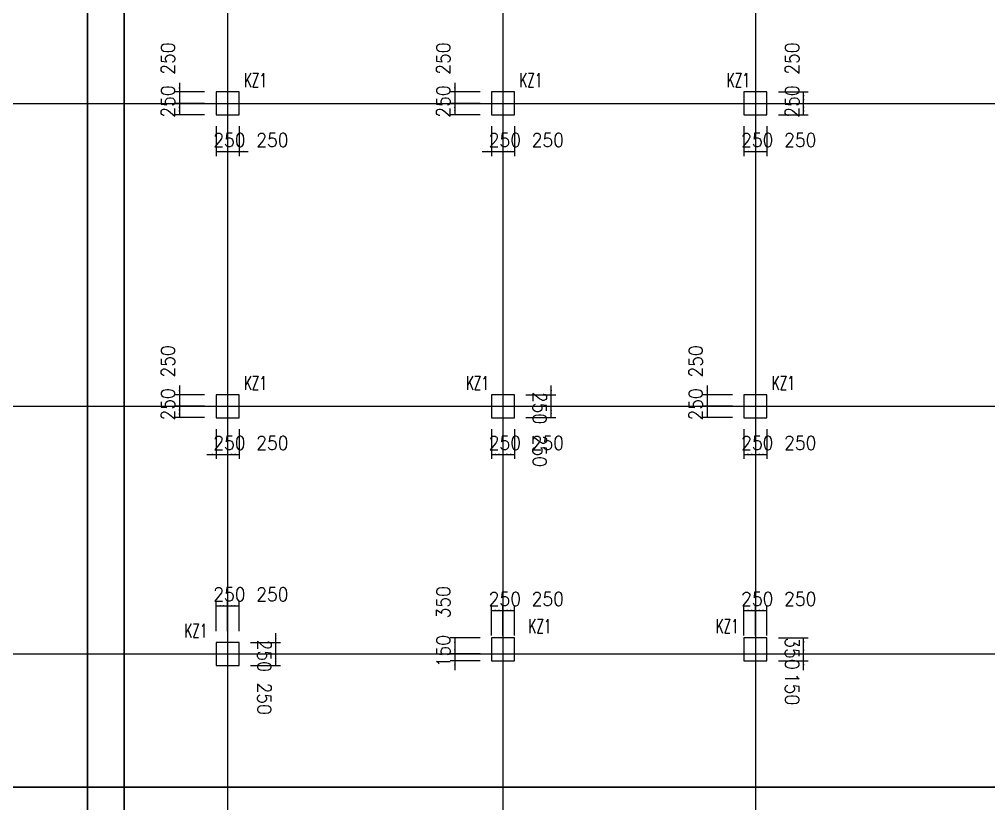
# Model space of a CAD drawing. Extents: x 387171 to 699106, y 11966 to 245688.
# Drawn here: x 574722 to 595838, y 146827 to 163918 of the extents above; entities that cross this region are included whole.
import ezdxf

# ---------------------------------------------------------------- set-up
doc = ezdxf.new("R2010")
doc.units = 0
doc.header["$LTSCALE"] = 100
doc.header["$MEASUREMENT"] = 0
for name, color, linetype in [('COLU', 7, 'Continuous'), ('DIM', 3, 'Continuous'), ('DOTE', 253, 'Continuous'), ('h后浇带', 51, 'Continuous'), ('NUM', 7, 'Continuous')]:
    doc.layers.add(name, color=color, linetype=linetype)
doc.styles.get("Standard").update_dxf_attribs({"font": 'standard'})
doc.dimstyles.get("Standard").update_dxf_attribs({"dimtxt": 300, "dimasz": 100, "dimexe": 100, "dimexo": 250, "dimgap": 100, "dimtad": 0, "dimtoh": 1, "dimdec": 0, "dimdsep": 46, "dimcen": 0.09, "dimclrt": 7, "dimadec": 0, "dimazin": 0, "dimtfac": 1, "dimtdec": 4, "dimtofl": 0, "dimtmove": 0, "dimatfit": 3, "dimfxl": 1, "dimtolj": 1, "dimtzin": 0, "dimarcsym": 0})

# ---------------------------------------------------------------- blocks, each defined once
blk = doc.blocks.new('*D980')
at = {"layer": 'DIM', "color": 0, "linetype": 'ByBlock', "lineweight": -2}
for p, q in [((590508, 161588), (590508, 160938)), ((590758, 161588), (590758, 160938)), ((590508, 161038), (590758, 161038))]:
    blk.add_line(p, q, dxfattribs=at)
for points in [[(590508, 161038), (590608, 161055), (590608, 161021)], [(590758, 161038), (590658, 161021), (590658, 161055)]]:
    blk.add_solid(points, dxfattribs=at)
at = {"layer": 'DIM', "color": 7, "linetype": 'Continuous', "lineweight": -2, "insert": (590798, 161288), "char_height": 300, "width": 566.67, "attachment_point": 5}
blk.add_mtext('250', dxfattribs=at)
blk = doc.blocks.new('*D1751')
at = {"layer": 'DIM', "color": 0, "linetype": 'ByBlock', "lineweight": -2}
for p, q in [((590758, 161588), (590758, 160938)), ((591008, 161588), (591008, 160938)), ((590758, 161038), (591008, 161038))]:
    blk.add_line(p, q, dxfattribs=at)
for points in [[(590758, 161038), (590858, 161055), (590858, 161021)], [(591008, 161038), (590908, 161021), (590908, 161055)]]:
    blk.add_solid(points, dxfattribs=at)
at = {"layer": 'DIM', "color": 7, "linetype": 'Continuous', "lineweight": -2, "insert": (591734, 161288), "char_height": 300, "width": 566.67, "attachment_point": 5}
blk.add_mtext('250', dxfattribs=at)
blk = doc.blocks.new('*D1370')
at = {"layer": 'DIM', "color": 0, "linetype": 'ByBlock', "lineweight": -2}
for p, q in [((591258, 162088), (591908, 162088)), ((591808, 161838), (591808, 162088)), ((591258, 161838), (591908, 161838))]:
    blk.add_line(p, q, dxfattribs=at)
for points in [[(591808, 162088), (591825, 161988), (591791, 161988)], [(591808, 161838), (591791, 161938), (591825, 161938)]]:
    blk.add_solid(points, dxfattribs=at)
at = {"layer": 'DIM', "color": 7, "linetype": 'Continuous', "lineweight": -2, "insert": (591558, 162128), "char_height": 300, "width": 566.67, "attachment_point": 5, "rotation": 90}
blk.add_mtext('250', dxfattribs=at)
blk = doc.blocks.new('*D2323')
at = {"layer": 'DIM', "color": 0, "linetype": 'ByBlock', "lineweight": -2}
for p, q in [((591258, 162338), (591908, 162338)), ((591808, 162088), (591808, 162338)), ((591258, 162088), (591908, 162088))]:
    blk.add_line(p, q, dxfattribs=at)
for points in [[(591808, 162338), (591825, 162238), (591791, 162238)], [(591808, 162088), (591791, 162188), (591825, 162188)]]:
    blk.add_solid(points, dxfattribs=at)
at = {"layer": 'DIM', "color": 7, "linetype": 'Continuous', "lineweight": -2, "insert": (591558, 163064), "char_height": 300, "width": 566.67, "attachment_point": 5, "rotation": 90}
blk.add_mtext('250', dxfattribs=at)
blk = doc.blocks.new('*D1934')
at = {"layer": 'DIM', "color": 0, "linetype": 'ByBlock', "lineweight": -2}
for p, q in [((584208, 162538), (584208, 161888)), ((584758, 162338), (584108, 162338)), ((584758, 162088), (584108, 162088))]:
    blk.add_line(p, q, dxfattribs=at)
for points in [[(584208, 162338), (584191, 162438), (584225, 162438)], [(584208, 162088), (584225, 161988), (584191, 161988)]]:
    blk.add_solid(points, dxfattribs=at)
at = {"layer": 'DIM', "color": 7, "linetype": 'Continuous', "lineweight": -2, "insert": (583958, 163064), "char_height": 300, "width": 566.67, "attachment_point": 5, "rotation": 90}
blk.add_mtext('250', dxfattribs=at)
blk = doc.blocks.new('*D2863')
at = {"layer": 'DIM', "color": 0, "linetype": 'ByBlock', "lineweight": -2}
for p, q in [((584758, 162088), (584108, 162088)), ((584208, 162088), (584208, 161838)), ((584758, 161838), (584108, 161838))]:
    blk.add_line(p, q, dxfattribs=at)
for points in [[(584208, 162088), (584225, 161988), (584191, 161988)], [(584208, 161838), (584191, 161938), (584225, 161938)]]:
    blk.add_solid(points, dxfattribs=at)
at = {"layer": 'DIM', "color": 7, "linetype": 'Continuous', "lineweight": -2, "insert": (583958, 162128), "char_height": 300, "width": 566.67, "attachment_point": 5, "rotation": 90}
blk.add_mtext('250', dxfattribs=at)
blk = doc.blocks.new('*D3037')
at = {"layer": 'DIM', "color": 0, "linetype": 'ByBlock', "lineweight": -2}
for p, q in [((585008, 161588), (585008, 160938)), ((585258, 161588), (585258, 160938)), ((584808, 161038), (585458, 161038))]:
    blk.add_line(p, q, dxfattribs=at)
for points in [[(585008, 161038), (584908, 161021), (584908, 161055)], [(585258, 161038), (585358, 161055), (585358, 161021)]]:
    blk.add_solid(points, dxfattribs=at)
at = {"layer": 'DIM', "color": 7, "linetype": 'Continuous', "lineweight": -2, "insert": (585298, 161288), "char_height": 300, "width": 566.67, "attachment_point": 5}
blk.add_mtext('250', dxfattribs=at)
blk = doc.blocks.new('*D2648')
at = {"layer": 'DIM', "color": 0, "linetype": 'ByBlock', "lineweight": -2}
for p, q in [((585258, 161588), (585258, 160938)), ((585508, 161588), (585508, 160938)), ((585258, 161038), (585508, 161038))]:
    blk.add_line(p, q, dxfattribs=at)
for points in [[(585258, 161038), (585358, 161055), (585358, 161021)], [(585508, 161038), (585408, 161021), (585408, 161055)]]:
    blk.add_solid(points, dxfattribs=at)
at = {"layer": 'DIM', "color": 7, "linetype": 'Continuous', "lineweight": -2, "insert": (586234, 161288), "char_height": 300, "width": 566.67, "attachment_point": 5}
blk.add_mtext('250', dxfattribs=at)
blk = doc.blocks.new('*D3159')
at = {"layer": 'DIM', "color": 0, "linetype": 'ByBlock', "lineweight": -2}
for p, q in [((578208, 162538), (578208, 161888)), ((578758, 162338), (578108, 162338)), ((578758, 162088), (578108, 162088))]:
    blk.add_line(p, q, dxfattribs=at)
for points in [[(578208, 162338), (578191, 162438), (578225, 162438)], [(578208, 162088), (578225, 161988), (578191, 161988)]]:
    blk.add_solid(points, dxfattribs=at)
at = {"layer": 'DIM', "color": 7, "linetype": 'Continuous', "lineweight": -2, "insert": (577958, 163064), "char_height": 300, "width": 566.67, "attachment_point": 5, "rotation": 90}
blk.add_mtext('250', dxfattribs=at)
blk = doc.blocks.new('*D4094')
at = {"layer": 'DIM', "color": 0, "linetype": 'ByBlock', "lineweight": -2}
for p, q in [((578758, 162088), (578108, 162088)), ((578208, 162088), (578208, 161838)), ((578758, 161838), (578108, 161838))]:
    blk.add_line(p, q, dxfattribs=at)
for points in [[(578208, 162088), (578225, 161988), (578191, 161988)], [(578208, 161838), (578191, 161938), (578225, 161938)]]:
    blk.add_solid(points, dxfattribs=at)
at = {"layer": 'DIM', "color": 7, "linetype": 'Continuous', "lineweight": -2, "insert": (577958, 162128), "char_height": 300, "width": 566.67, "attachment_point": 5, "rotation": 90}
blk.add_mtext('250', dxfattribs=at)
blk = doc.blocks.new('*D3695')
at = {"layer": 'DIM', "color": 0, "linetype": 'ByBlock', "lineweight": -2}
for p, q in [((579008, 161588), (579008, 160938)), ((579258, 161588), (579258, 160938)), ((579008, 161038), (579258, 161038))]:
    blk.add_line(p, q, dxfattribs=at)
for points in [[(579008, 161038), (579108, 161055), (579108, 161021)], [(579258, 161038), (579158, 161021), (579158, 161055)]]:
    blk.add_solid(points, dxfattribs=at)
at = {"layer": 'DIM', "color": 7, "linetype": 'Continuous', "lineweight": -2, "insert": (579298, 161288), "char_height": 300, "width": 566.67, "attachment_point": 5}
blk.add_mtext('250', dxfattribs=at)
blk = doc.blocks.new('*D3888')
at = {"layer": 'DIM', "color": 0, "linetype": 'ByBlock', "lineweight": -2}
for p, q in [((579258, 161588), (579258, 160938)), ((579508, 161588), (579508, 160938)), ((579058, 161038), (579708, 161038))]:
    blk.add_line(p, q, dxfattribs=at)
for points in [[(579258, 161038), (579158, 161021), (579158, 161055)], [(579508, 161038), (579608, 161055), (579608, 161021)]]:
    blk.add_solid(points, dxfattribs=at)
at = {"layer": 'DIM', "color": 7, "linetype": 'Continuous', "lineweight": -2, "insert": (580234, 161288), "char_height": 300, "width": 566.67, "attachment_point": 5}
blk.add_mtext('250', dxfattribs=at)
blk = doc.blocks.new('*D3579')
at = {"layer": 'DIM', "color": 0, "linetype": 'ByBlock', "lineweight": -2}
for p, q in [((578208, 155938), (578208, 155288)), ((578758, 155738), (578108, 155738)), ((578758, 155488), (578108, 155488))]:
    blk.add_line(p, q, dxfattribs=at)
for points in [[(578208, 155738), (578191, 155838), (578225, 155838)], [(578208, 155488), (578225, 155388), (578191, 155388)]]:
    blk.add_solid(points, dxfattribs=at)
at = {"layer": 'DIM', "color": 7, "linetype": 'Continuous', "lineweight": -2, "insert": (577958, 156464), "char_height": 300, "width": 566.67, "attachment_point": 5, "rotation": 90}
blk.add_mtext('250', dxfattribs=at)
blk = doc.blocks.new('*D3345')
at = {"layer": 'DIM', "color": 0, "linetype": 'ByBlock', "lineweight": -2}
for p, q in [((578758, 155488), (578108, 155488)), ((578208, 155488), (578208, 155238)), ((578758, 155238), (578108, 155238))]:
    blk.add_line(p, q, dxfattribs=at)
for points in [[(578208, 155488), (578225, 155388), (578191, 155388)], [(578208, 155238), (578191, 155338), (578225, 155338)]]:
    blk.add_solid(points, dxfattribs=at)
at = {"layer": 'DIM', "color": 7, "linetype": 'Continuous', "lineweight": -2, "insert": (577958, 155528), "char_height": 300, "width": 566.67, "attachment_point": 5, "rotation": 90}
blk.add_mtext('250', dxfattribs=at)
blk = doc.blocks.new('*D4117')
at = {"layer": 'DIM', "color": 0, "linetype": 'ByBlock', "lineweight": -2}
for p, q in [((579008, 154988), (579008, 154338)), ((579258, 154988), (579258, 154338)), ((578808, 154438), (579458, 154438))]:
    blk.add_line(p, q, dxfattribs=at)
for points in [[(579008, 154438), (578908, 154421), (578908, 154455)], [(579258, 154438), (579358, 154455), (579358, 154421)]]:
    blk.add_solid(points, dxfattribs=at)
at = {"layer": 'DIM', "color": 7, "linetype": 'Continuous', "lineweight": -2, "insert": (579298, 154688), "char_height": 300, "width": 566.67, "attachment_point": 5}
blk.add_mtext('250', dxfattribs=at)
blk = doc.blocks.new('*D3860')
at = {"layer": 'DIM', "color": 0, "linetype": 'ByBlock', "lineweight": -2}
for p, q in [((579258, 154988), (579258, 154338)), ((579508, 154988), (579508, 154338)), ((579258, 154438), (579508, 154438))]:
    blk.add_line(p, q, dxfattribs=at)
for points in [[(579258, 154438), (579358, 154455), (579358, 154421)], [(579508, 154438), (579408, 154421), (579408, 154455)]]:
    blk.add_solid(points, dxfattribs=at)
at = {"layer": 'DIM', "color": 7, "linetype": 'Continuous', "lineweight": -2, "insert": (580234, 154688), "char_height": 300, "width": 566.67, "attachment_point": 5}
blk.add_mtext('250', dxfattribs=at)
blk = doc.blocks.new('*D481')
at = {"layer": 'DIM', "color": 0, "linetype": 'ByBlock', "lineweight": -2}
for p, q in [((579008, 150588), (579008, 151238)), ((579258, 150588), (579258, 151238)), ((579008, 151138), (579258, 151138))]:
    blk.add_line(p, q, dxfattribs=at)
for points in [[(579008, 151138), (579108, 151155), (579108, 151121)], [(579258, 151138), (579158, 151121), (579158, 151155)]]:
    blk.add_solid(points, dxfattribs=at)
at = {"layer": 'DIM', "color": 7, "linetype": 'Continuous', "lineweight": -2, "insert": (579298, 151388), "char_height": 300, "width": 566.67, "attachment_point": 5}
blk.add_mtext('250', dxfattribs=at)
blk = doc.blocks.new('*D241')
at = {"layer": 'DIM', "color": 0, "linetype": 'ByBlock', "lineweight": -2}
for p, q in [((579258, 150588), (579258, 151238)), ((579508, 150588), (579508, 151238)), ((579258, 151138), (579508, 151138))]:
    blk.add_line(p, q, dxfattribs=at)
for points in [[(579258, 151138), (579358, 151155), (579358, 151121)], [(579508, 151138), (579408, 151121), (579408, 151155)]]:
    blk.add_solid(points, dxfattribs=at)
at = {"layer": 'DIM', "color": 7, "linetype": 'Continuous', "lineweight": -2, "insert": (580234, 151388), "char_height": 300, "width": 566.67, "attachment_point": 5}
blk.add_mtext('250', dxfattribs=at)
blk = doc.blocks.new('*D1000')
at = {"layer": 'DIM', "color": 0, "linetype": 'ByBlock', "lineweight": -2}
for p, q in [((579758, 150088), (580408, 150088)), ((580308, 149838), (580308, 150088)), ((579758, 149838), (580408, 149838))]:
    blk.add_line(p, q, dxfattribs=at)
for points in [[(580308, 150088), (580325, 149988), (580291, 149988)], [(580308, 149838), (580291, 149938), (580325, 149938)]]:
    blk.add_solid(points, dxfattribs=at)
at = {"layer": 'DIM', "color": 7, "linetype": 'Continuous', "lineweight": -2, "insert": (580058, 149112), "char_height": 300, "width": 566.67, "attachment_point": 5, "rotation": 270}
blk.add_mtext('250', dxfattribs=at)
blk = doc.blocks.new('*D755')
at = {"layer": 'DIM', "color": 0, "linetype": 'ByBlock', "lineweight": -2}
for p, q in [((580308, 149888), (580308, 150538)), ((579758, 150338), (580408, 150338)), ((579758, 150088), (580408, 150088))]:
    blk.add_line(p, q, dxfattribs=at)
for points in [[(580308, 150338), (580291, 150438), (580325, 150438)], [(580308, 150088), (580325, 149988), (580291, 149988)]]:
    blk.add_solid(points, dxfattribs=at)
at = {"layer": 'DIM', "color": 7, "linetype": 'Continuous', "lineweight": -2, "insert": (580058, 150048), "char_height": 300, "width": 566.67, "attachment_point": 5, "rotation": 270}
blk.add_mtext('250', dxfattribs=at)
blk = doc.blocks.new('*D2804')
at = {"layer": 'DIM', "color": 0, "linetype": 'ByBlock', "lineweight": -2}
for p, q in [((590508, 150488), (590508, 151138)), ((590508, 151038), (590758, 151038)), ((590758, 150488), (590758, 151138))]:
    blk.add_line(p, q, dxfattribs=at)
for points in [[(590508, 151038), (590608, 151055), (590608, 151021)], [(590758, 151038), (590658, 151021), (590658, 151055)]]:
    blk.add_solid(points, dxfattribs=at)
at = {"layer": 'DIM', "color": 7, "linetype": 'Continuous', "lineweight": -2, "insert": (590798, 151288), "char_height": 300, "width": 566.67, "attachment_point": 5}
blk.add_mtext('250', dxfattribs=at)
blk = doc.blocks.new('*D2414')
at = {"layer": 'DIM', "color": 0, "linetype": 'ByBlock', "lineweight": -2}
for p, q in [((590758, 150488), (590758, 151138)), ((590758, 151038), (591008, 151038)), ((591008, 150488), (591008, 151138))]:
    blk.add_line(p, q, dxfattribs=at)
for points in [[(590758, 151038), (590858, 151055), (590858, 151021)], [(591008, 151038), (590908, 151021), (590908, 151055)]]:
    blk.add_solid(points, dxfattribs=at)
at = {"layer": 'DIM', "color": 7, "linetype": 'Continuous', "lineweight": -2, "insert": (591734, 151288), "char_height": 300, "width": 566.67, "attachment_point": 5}
blk.add_mtext('250', dxfattribs=at)
blk = doc.blocks.new('*D3322')
at = {"layer": 'DIM', "color": 0, "linetype": 'ByBlock', "lineweight": -2}
for p, q in [((591808, 149738), (591808, 150288)), ((591258, 150088), (591908, 150088)), ((591258, 149938), (591908, 149938))]:
    blk.add_line(p, q, dxfattribs=at)
for points in [[(591808, 150088), (591791, 150188), (591825, 150188)], [(591808, 149938), (591825, 149838), (591791, 149838)]]:
    blk.add_solid(points, dxfattribs=at)
at = {"layer": 'DIM', "color": 7, "linetype": 'Continuous', "lineweight": -2, "insert": (591558, 149323), "char_height": 300, "width": 476.67, "attachment_point": 5, "rotation": 270}
blk.add_mtext('150', dxfattribs=at)
blk = doc.blocks.new('*D3523')
at = {"layer": 'DIM', "color": 0, "linetype": 'ByBlock', "lineweight": -2}
for p, q in [((591258, 150438), (591908, 150438)), ((591808, 150088), (591808, 150438)), ((591258, 150088), (591908, 150088))]:
    blk.add_line(p, q, dxfattribs=at)
for points in [[(591808, 150438), (591825, 150338), (591791, 150338)], [(591808, 150088), (591791, 150188), (591825, 150188)]]:
    blk.add_solid(points, dxfattribs=at)
at = {"layer": 'DIM', "color": 7, "linetype": 'Continuous', "lineweight": -2, "insert": (591558, 150098), "char_height": 300, "width": 566.67, "attachment_point": 5, "rotation": 270}
blk.add_mtext('350', dxfattribs=at)
blk = doc.blocks.new('*D4162')
at = {"layer": 'DIM', "color": 0, "linetype": 'ByBlock', "lineweight": -2}
for p, q in [((589708, 155938), (589708, 155288)), ((590258, 155738), (589608, 155738)), ((590258, 155488), (589608, 155488))]:
    blk.add_line(p, q, dxfattribs=at)
for points in [[(589708, 155738), (589691, 155838), (589725, 155838)], [(589708, 155488), (589725, 155388), (589691, 155388)]]:
    blk.add_solid(points, dxfattribs=at)
at = {"layer": 'DIM', "color": 7, "linetype": 'Continuous', "lineweight": -2, "insert": (589458, 156464), "char_height": 300, "width": 566.67, "attachment_point": 5, "rotation": 90}
blk.add_mtext('250', dxfattribs=at)
blk = doc.blocks.new('*D4343')
at = {"layer": 'DIM', "color": 0, "linetype": 'ByBlock', "lineweight": -2}
for p, q in [((590258, 155488), (589608, 155488)), ((589708, 155488), (589708, 155238)), ((590258, 155238), (589608, 155238))]:
    blk.add_line(p, q, dxfattribs=at)
for points in [[(589708, 155488), (589725, 155388), (589691, 155388)], [(589708, 155238), (589691, 155338), (589725, 155338)]]:
    blk.add_solid(points, dxfattribs=at)
at = {"layer": 'DIM', "color": 7, "linetype": 'Continuous', "lineweight": -2, "insert": (589458, 155528), "char_height": 300, "width": 566.67, "attachment_point": 5, "rotation": 90}
blk.add_mtext('250', dxfattribs=at)
blk = doc.blocks.new('*D616')
at = {"layer": 'DIM', "color": 0, "linetype": 'ByBlock', "lineweight": -2}
for p, q in [((590508, 154988), (590508, 154338)), ((590758, 154988), (590758, 154338)), ((590508, 154438), (590758, 154438))]:
    blk.add_line(p, q, dxfattribs=at)
for points in [[(590508, 154438), (590608, 154455), (590608, 154421)], [(590758, 154438), (590658, 154421), (590658, 154455)]]:
    blk.add_solid(points, dxfattribs=at)
at = {"layer": 'DIM', "color": 7, "linetype": 'Continuous', "lineweight": -2, "insert": (590798, 154688), "char_height": 300, "width": 566.67, "attachment_point": 5}
blk.add_mtext('250', dxfattribs=at)
blk = doc.blocks.new('*D221')
at = {"layer": 'DIM', "color": 0, "linetype": 'ByBlock', "lineweight": -2}
for p, q in [((590758, 154988), (590758, 154338)), ((591008, 154988), (591008, 154338)), ((590758, 154438), (591008, 154438))]:
    blk.add_line(p, q, dxfattribs=at)
for points in [[(590758, 154438), (590858, 154455), (590858, 154421)], [(591008, 154438), (590908, 154421), (590908, 154455)]]:
    blk.add_solid(points, dxfattribs=at)
at = {"layer": 'DIM', "color": 7, "linetype": 'Continuous', "lineweight": -2, "insert": (591734, 154688), "char_height": 300, "width": 566.67, "attachment_point": 5}
blk.add_mtext('250', dxfattribs=at)
blk = doc.blocks.new('*D1134')
at = {"layer": 'DIM', "color": 0, "linetype": 'ByBlock', "lineweight": -2}
for p, q in [((585008, 154988), (585008, 154338)), ((585258, 154988), (585258, 154338)), ((585008, 154438), (585258, 154438))]:
    blk.add_line(p, q, dxfattribs=at)
for points in [[(585008, 154438), (585108, 154455), (585108, 154421)], [(585258, 154438), (585158, 154421), (585158, 154455)]]:
    blk.add_solid(points, dxfattribs=at)
at = {"layer": 'DIM', "color": 7, "linetype": 'Continuous', "lineweight": -2, "insert": (585298, 154688), "char_height": 300, "width": 566.67, "attachment_point": 5}
blk.add_mtext('250', dxfattribs=at)
blk = doc.blocks.new('*D739')
at = {"layer": 'DIM', "color": 0, "linetype": 'ByBlock', "lineweight": -2}
for p, q in [((585258, 154988), (585258, 154338)), ((585508, 154988), (585508, 154338)), ((585258, 154438), (585508, 154438))]:
    blk.add_line(p, q, dxfattribs=at)
for points in [[(585258, 154438), (585358, 154455), (585358, 154421)], [(585508, 154438), (585408, 154421), (585408, 154455)]]:
    blk.add_solid(points, dxfattribs=at)
at = {"layer": 'DIM', "color": 7, "linetype": 'Continuous', "lineweight": -2, "insert": (586234, 154688), "char_height": 300, "width": 566.67, "attachment_point": 5}
blk.add_mtext('250', dxfattribs=at)
blk = doc.blocks.new('*D1523')
at = {"layer": 'DIM', "color": 0, "linetype": 'ByBlock', "lineweight": -2}
for p, q in [((585758, 155488), (586408, 155488)), ((586308, 155238), (586308, 155488)), ((585758, 155238), (586408, 155238))]:
    blk.add_line(p, q, dxfattribs=at)
for points in [[(586308, 155488), (586325, 155388), (586291, 155388)], [(586308, 155238), (586291, 155338), (586325, 155338)]]:
    blk.add_solid(points, dxfattribs=at)
at = {"layer": 'DIM', "color": 7, "linetype": 'Continuous', "lineweight": -2, "insert": (586058, 154512), "char_height": 300, "width": 566.67, "attachment_point": 5, "rotation": 270}
blk.add_mtext('250', dxfattribs=at)
blk = doc.blocks.new('*D1253')
at = {"layer": 'DIM', "color": 0, "linetype": 'ByBlock', "lineweight": -2}
for p, q in [((586308, 155288), (586308, 155938)), ((585758, 155738), (586408, 155738)), ((585758, 155488), (586408, 155488))]:
    blk.add_line(p, q, dxfattribs=at)
for points in [[(586308, 155738), (586291, 155838), (586325, 155838)], [(586308, 155488), (586325, 155388), (586291, 155388)]]:
    blk.add_solid(points, dxfattribs=at)
at = {"layer": 'DIM', "color": 7, "linetype": 'Continuous', "lineweight": -2, "insert": (586058, 155448), "char_height": 300, "width": 566.67, "attachment_point": 5, "rotation": 270}
blk.add_mtext('250', dxfattribs=at)
blk = doc.blocks.new('*D1470')
at = {"layer": 'DIM', "color": 0, "linetype": 'ByBlock', "lineweight": -2}
for p, q in [((584758, 150438), (584108, 150438)), ((584208, 150438), (584208, 150088)), ((584758, 150088), (584108, 150088))]:
    blk.add_line(p, q, dxfattribs=at)
for points in [[(584208, 150438), (584225, 150338), (584191, 150338)], [(584208, 150088), (584191, 150188), (584225, 150188)]]:
    blk.add_solid(points, dxfattribs=at)
at = {"layer": 'DIM', "color": 7, "linetype": 'Continuous', "lineweight": -2, "insert": (583958, 151214), "char_height": 300, "width": 566.67, "attachment_point": 5, "rotation": 90}
blk.add_mtext('350', dxfattribs=at)
blk = doc.blocks.new('*D2256')
at = {"layer": 'DIM', "color": 0, "linetype": 'ByBlock', "lineweight": -2}
for p, q in [((584208, 150288), (584208, 149738)), ((584758, 150088), (584108, 150088)), ((584758, 149938), (584108, 149938))]:
    blk.add_line(p, q, dxfattribs=at)
for points in [[(584208, 150088), (584191, 150188), (584225, 150188)], [(584208, 149938), (584225, 149838), (584191, 149838)]]:
    blk.add_solid(points, dxfattribs=at)
at = {"layer": 'DIM', "color": 7, "linetype": 'Continuous', "lineweight": -2, "insert": (583958, 150149), "char_height": 300, "width": 476.67, "attachment_point": 5, "rotation": 90}
blk.add_mtext('150', dxfattribs=at)
blk = doc.blocks.new('*D2012')
at = {"layer": 'DIM', "color": 0, "linetype": 'ByBlock', "lineweight": -2}
for p, q in [((585008, 150488), (585008, 151138)), ((585008, 151038), (585258, 151038)), ((585258, 150488), (585258, 151138))]:
    blk.add_line(p, q, dxfattribs=at)
for points in [[(585008, 151038), (585108, 151055), (585108, 151021)], [(585258, 151038), (585158, 151021), (585158, 151055)]]:
    blk.add_solid(points, dxfattribs=at)
at = {"layer": 'DIM', "color": 7, "linetype": 'Continuous', "lineweight": -2, "insert": (585298, 151288), "char_height": 300, "width": 566.67, "attachment_point": 5}
blk.add_mtext('250', dxfattribs=at)
blk = doc.blocks.new('*D2783')
at = {"layer": 'DIM', "color": 0, "linetype": 'ByBlock', "lineweight": -2}
for p, q in [((585258, 150488), (585258, 151138)), ((585258, 151038), (585508, 151038)), ((585508, 150488), (585508, 151138))]:
    blk.add_line(p, q, dxfattribs=at)
for points in [[(585258, 151038), (585358, 151055), (585358, 151021)], [(585508, 151038), (585408, 151021), (585408, 151055)]]:
    blk.add_solid(points, dxfattribs=at)
at = {"layer": 'DIM', "color": 7, "linetype": 'Continuous', "lineweight": -2, "insert": (586234, 151288), "char_height": 300, "width": 566.67, "attachment_point": 5}
blk.add_mtext('250', dxfattribs=at)
blk = doc.blocks.new('后浇带现场')
at = {"color": 6, "lineweight": 30}
for points in [[(760007, 730049), (760007, 673430), (717757, 673430), (717757, 730049)], [(759207, 730049), (759207, 674230), (718557, 674230), (718557, 730049)], [(806265, 663346), (787754, 674230), (759207, 674230), (759207, 625070)]]:
    blk.add_lwpolyline(points, dxfattribs=at)
at = {"layer": 'h后浇带', "color": 1}
for p, q in [((759207, 651530), (759207, 730049)), ((760007, 730049), (760007, 651530)), ((662168, 674230), (787754, 674230))]:
    blk.add_line(p, q, dxfattribs=at)

msp = doc.modelspace()

# ---------------------------------------------------------------- linework, layer by layer
at = {"layer": 'COLU'}
for points in [[(579008.1, 161837.9), (579508.1, 161837.9), (579508.1, 162337.9), (579008.1, 162337.9)], [(585008.1, 161837.9), (585508.1, 161837.9), (585508.1, 162337.9), (585008.1, 162337.9)], [(590508.1, 161837.9), (591008.1, 161837.9), (591008.1, 162337.9), (590508.1, 162337.9)], [(579008.1, 155237.9), (579508.1, 155237.9), (579508.1, 155737.9), (579008.1, 155737.9)], [(585008.1, 155237.9), (585508.1, 155237.9), (585508.1, 155737.9), (585008.1, 155737.9)], [(590508.1, 155237.9), (591008.1, 155237.9), (591008.1, 155737.9), (590508.1, 155737.9)], [(585008.1, 149937.9), (585508.1, 149937.9), (585508.1, 150437.9), (585008.1, 150437.9)], [(590508.1, 149937.9), (591008.1, 149937.9), (591008.1, 150437.9), (590508.1, 150437.9)], [(579008.1, 149837.9), (579508.1, 149837.9), (579508.1, 150337.9), (579008.1, 150337.9)]]:
    msp.add_lwpolyline(points, close=True, dxfattribs=at)
at = {"layer": 'DOTE'}
for p, q in [((579258.1, 213087.9), (579258.1, 100087.9)), ((585258.1, 173087.9), (585258.1, 133287.9)), ((590758.1, 173087.9), (590758.1, 144687.9)), ((538758.1, 162087.9), (599108.1, 162087.9)), ((491029.4, 155487.9), (604908.1, 155487.9)), ((491246.2, 150087.9), (605563.5, 150087.9))]:
    msp.add_line(p, q, dxfattribs=at)

# ---------------------------------------------------------------- block references
at = {"color": 3, "lineweight": 30}
msp.add_blockref('后浇带现场', (-182998.7, -527042.1), dxfattribs=at)

# ---------------------------------------------------------------- texts
at = {"layer": 'NUM', "color": 200, "width": 0.7}
for p in [(579614.1, 162444), (585614.1, 162444), (590134.7, 162444), (579614.1, 155844), (584451.3, 155844), (591114.1, 155844), (585811.3, 150544), (589892.1, 150544), (578315.3, 150444)]:
    msp.add_text('KZ1', height=300, dxfattribs=at).set_placement(p)

# ---------------------------------------------------------------- dimensions: what is measured, and where the dimension line sits
at = {"layer": 'DIM', "color": 200}
for p1, p2, distance, picture, middle in [((579008.1, 162337.9), (579008.1, 162087.9), -800, '*D3159', (577958.1, 162556)), ((585008.1, 162337.9), (585008.1, 162087.9), -800, '*D1934', (583958.1, 162556)), ((591008.1, 162087.9), (591008.1, 162337.9), -800, '*D2323', (591558.1, 162556)), ((579008.1, 162087.9), (579008.1, 161837.9), -800, '*D4094', (577958.1, 161619.9)), ((585008.1, 162087.9), (585008.1, 161837.9), -800, '*D2863', (583958.1, 161619.9)), ((591008.1, 161837.9), (591008.1, 162087.9), -800, '*D1370', (591558.1, 161619.9)), ((579008.1, 161837.9), (579258.1, 161837.9), -800, '*D3695', (578790, 161287.9)), ((579258.1, 161837.9), (579508.1, 161837.9), -800, '*D3888', (579726.1, 161287.9)), ((585008.1, 161837.9), (585258.1, 161837.9), -800, '*D3037', (584790, 161287.9)), ((585258.1, 161837.9), (585508.1, 161837.9), -800, '*D2648', (585726.1, 161287.9)), ((590508.1, 161837.9), (590758.1, 161837.9), -800, '*D980', (590290, 161287.9)), ((590758.1, 161837.9), (591008.1, 161837.9), -800, '*D1751', (591226.1, 161287.9)), ((579008.1, 155737.9), (579008.1, 155487.9), -800, '*D3579', (577958.1, 155956)), ((590508.1, 155737.9), (590508.1, 155487.9), -800, '*D4162', (589458.1, 155956)), ((579008.1, 155487.9), (579008.1, 155237.9), -800, '*D3345', (577958.1, 155019.9)), ((585508.1, 155487.9), (585508.1, 155737.9), -800, '*D1253', (586058.1, 155956)), ((590508.1, 155487.9), (590508.1, 155237.9), -800, '*D4343', (589458.1, 155019.9)), ((585508.1, 155237.9), (585508.1, 155487.9), -800, '*D1523', (586058.1, 155019.9)), ((579008.1, 155237.9), (579258.1, 155237.9), -800, '*D4117', (578790, 154687.9)), ((579258.1, 155237.9), (579508.1, 155237.9), -800, '*D3860', (579726.1, 154687.9)), ((585008.1, 155237.9), (585258.1, 155237.9), -800, '*D1134', (584790, 154687.9)), ((585258.1, 155237.9), (585508.1, 155237.9), -800, '*D739', (585726.1, 154687.9)), ((590508.1, 155237.9), (590758.1, 155237.9), -800, '*D616', (590290, 154687.9)), ((590758.1, 155237.9), (591008.1, 155237.9), -800, '*D221', (591226.1, 154687.9)), ((579008.1, 150337.9), (579258.1, 150337.9), 800, '*D481', (578790, 151387.9)), ((579258.1, 150337.9), (579508.1, 150337.9), 800, '*D241', (579726.1, 151387.9)), ((585008.1, 150437.9), (585008.1, 150087.9), -800, '*D1470', (583958.1, 150656)), ((585008.1, 150237.9), (585258.1, 150237.9), 800, '*D2012', (584790, 151287.9)), ((585258.1, 150237.9), (585508.1, 150237.9), 800, '*D2783', (585726.1, 151287.9)), ((590508.1, 150237.9), (590758.1, 150237.9), 800, '*D2804', (590290, 151287.9)), ((590758.1, 150237.9), (591008.1, 150237.9), 800, '*D2414', (591226.1, 151287.9)), ((591008.1, 150087.9), (591008.1, 150437.9), -800, '*D3523', (591558.1, 150656)), ((579508.1, 150087.9), (579508.1, 150337.9), -800, '*D755', (580058.1, 150556)), ((585008.1, 150087.9), (585008.1, 149937.9), -800, '*D2256', (583958.1, 149736)), ((591008.1, 149937.9), (591008.1, 150087.9), -800, '*D3322', (591558.1, 149736)), ((579508.1, 149837.9), (579508.1, 150087.9), -800, '*D1000', (580058.1, 149619.9))]:
    dim = msp.add_aligned_dim(p1=p1, p2=p2, distance=distance, dimstyle='Standard', dxfattribs=at)
    dim.commit()
    dim.dimension.update_dxf_attribs({"geometry": picture, "text_midpoint": middle})

doc.saveas('drawing.dxf')
